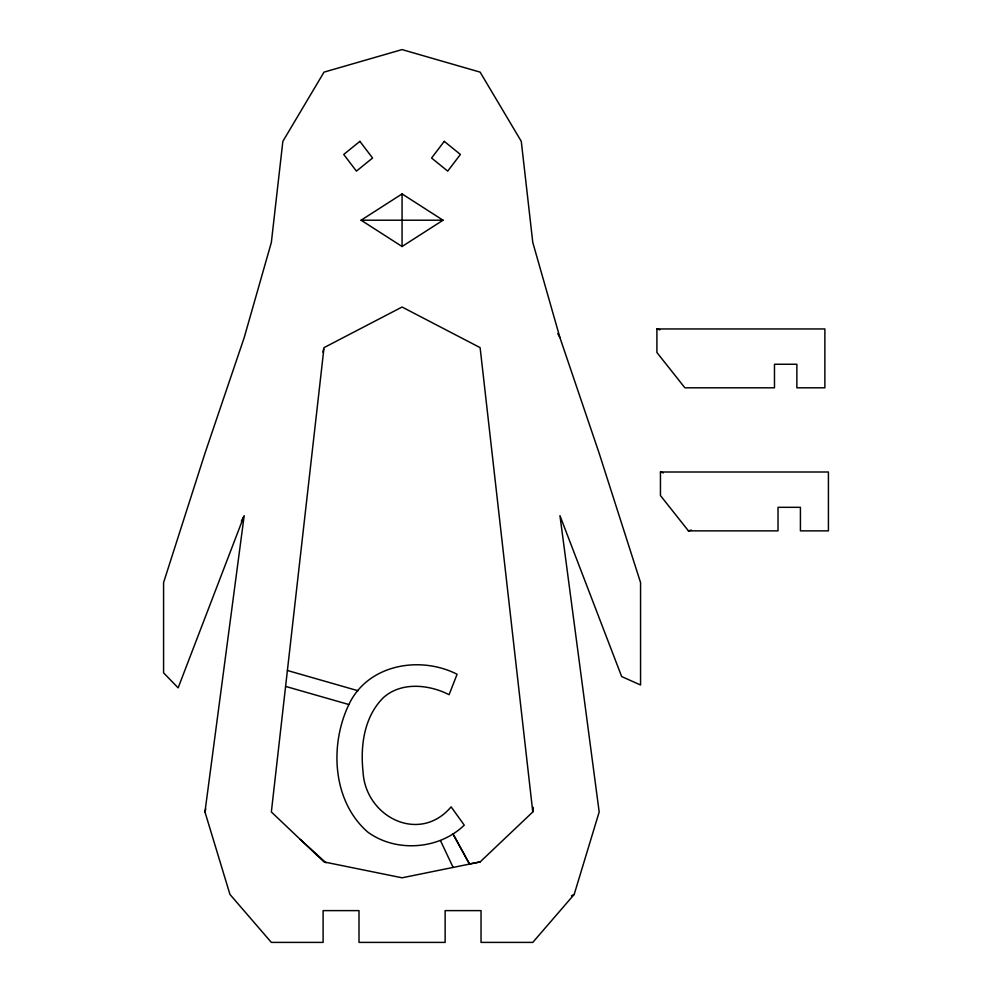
<?xml version="1.0" encoding="UTF-8"?>
<svg xmlns="http://www.w3.org/2000/svg" width="992" height="992" viewBox="0 0 992 992"><rect width="100%" height="100%" fill="white"/><g stroke="black" fill="none" stroke-linecap="round" stroke-linejoin="round"><path stroke-width="1.49" d="M532.778 811.977L480.116 347.634L402.07 307.024L324.012 347.634L271.349 811.977L324.012 861.936L402.07 877.796L480.116 861.936L532.778 811.977L533.212 807.352M204.96 811.977L244.181 515.666L178.138 687.865L163.581 672.836L163.581 582.577L204.96 453.319L244.181 337.664L271.349 242.432L282.856 141.36L324.012 72.131L402.07 49.6L480.116 72.131L521.284 141.36L532.778 242.432L559.947 337.664L599.18 453.319L640.559 582.577L640.559 685.001L621.662 676.556L559.947 515.666L599.18 811.977L574.182 894.437L532.778 942.4L481.033 942.4L481.033 910.619L445.135 910.619L445.135 942.4L359.005 942.4L359.005 910.619L323.107 910.619L323.107 942.4L271.349 942.4L229.958 894.437L204.96 811.977L205.728 808.976M322.871 352.123L323.64 349.122M348.874 704.531C329.518 744.918 332.332 800.891 367.524 831.891C395.796 852.822 439.096 849.698 464.256 825.133L451.124 806.856C419.467 844.366 365.205 816.974 363.022 771.503C360.245 745.612 364.176 716.497 383.569 697.475C401.5 681.541 429.114 684.53 449.091 694.685L457.089 674.262C419.938 655.328 367.759 664.355 348.874 704.531L285.597 686.402M241.354 521.184L243.474 517.055M361.088 220.212L402.07 193.924L443.052 220.212L402.07 246.5L361.088 220.212L443.052 220.212M571.442 895.838L574.182 894.437M688.436 530.869L778.026 530.869L778.026 507.321L800.42 507.321L800.42 530.869L828.419 530.869L828.419 472.006L660.449 472.006L660.449 495.554L688.436 530.869L691.424 530.088M469.439 863.945L453.121 834.173L469.439 863.945L480.116 861.936M656.902 328.947L824.873 328.947L824.873 387.81L796.874 387.81L796.874 364.262L774.479 364.262L774.479 387.81L684.889 387.81L656.902 352.495L656.902 328.947L659.841 329.828M287.395 670.493L358.062 690.742M660.449 472.006L663.388 472.886M300.278 839.418L325.971 862.767M557.74 333.597L559.947 337.664M440.485 840.633L453.121 867.417M402.07 193.924L402.07 246.5M444.255 141.36L431.57 158.026L447.714 171.12L460.4 154.454L444.255 141.36M359.885 141.36L343.74 154.454L356.426 171.12L372.57 158.026L359.885 141.36"/></g></svg>
